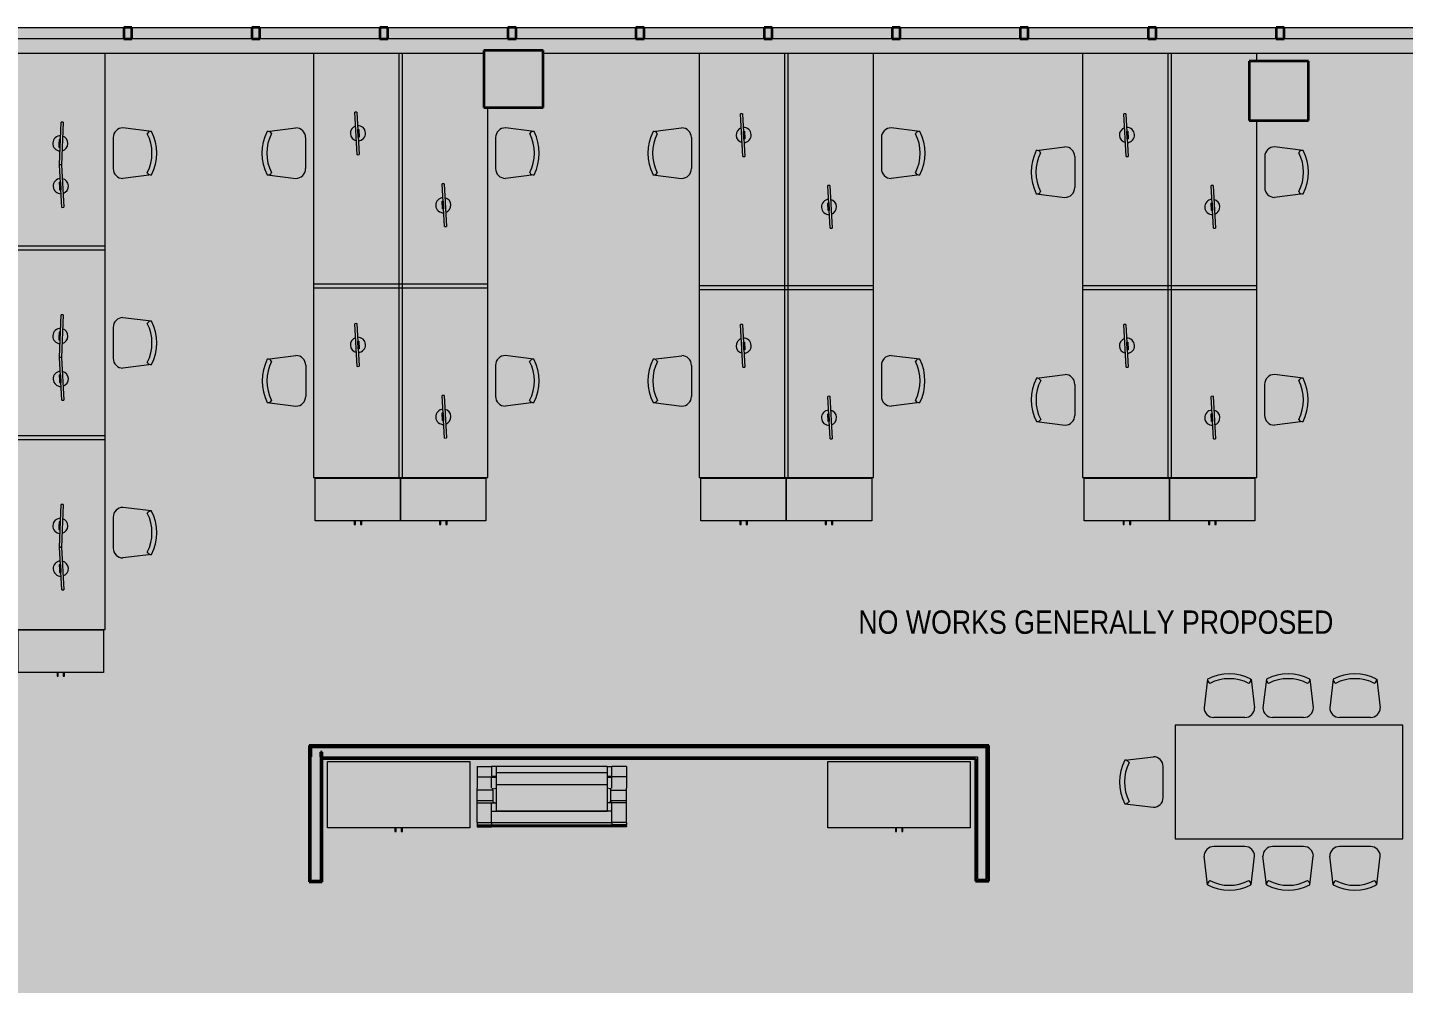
# Model space of a CAD drawing. Header units: millimetres. Extents: x 31960 to 73442, y -14102 to 21505.
# Drawn here: x 47270 to 61773, y 11394 to 21470 of the extents above; entities that cross this region are included whole.
import ezdxf

# ---------------------------------------------------------------- set-up
doc = ezdxf.new("R2010")
doc.units = ezdxf.units.MM
for name, color, linetype, lineweight in [('A-DETL-GENF', 92, 'Continuous', 9), ('A-WALL', 113, 'Continuous', 13), ('A-WALL-PATT', 111, 'Continuous', 13), ('G-ANNO-TEXT', 231, 'Continuous', 9), ('G-IMPT', 8, 'Continuous', 9), ('I-FURN', 30, 'Continuous', 9), ('I-WALL', 2, 'Continuous', 13), ('Q-CASE', 31, 'Continuous', 9), ('Q-SPCQ', 91, 'Continuous', 13), ('S-COLS', 52, 'Continuous', 13)]:
    doc.layers.add(name, color=color, linetype=linetype, lineweight=lineweight)
doc.styles.add('Arial Narrow_1', font='ARIALN.TTF', dxfattribs={"height": 245.820669})

# ---------------------------------------------------------------- blocks, each defined once
blk = doc.blocks.new('Desk - Arup Desk-682360-Level 9 207 Kent St 1_100')
at = {"layer": 'I-FURN'}
for p, q in [((2012, 850), (-457, 850)), ((2012, -88), (2012, 850)), ((159, 369), (608, 393)), ((159, 369), (160, 349)), ((609, 373), (160, 349)), ((344, 389), (424, 393)), ((345, 379), (344, 389)), ((425, 384), (345, 379)), ((424, 393), (425, 384)), ((609, 373), (608, 393)), ((-457, -88), (2012, -88))]:
    blk.add_line(p, q, dxfattribs=at)
for start, end in [(3, 183), (198, 348)]:
    blk.add_arc((383, 381), 80, start, end, dxfattribs=at)
blk = doc.blocks.new('Desk - Arup Desk-682361-Level 9 207 Kent St 1_100')
at = {"layer": 'I-FURN'}
for p, q in [((1781, 850), (-257, 850)), ((-257, 850), (-257, -88)), ((1781, -88), (1781, 850)), ((159, 369), (608, 393)), ((159, 369), (160, 349)), ((609, 373), (160, 349)), ((344, 389), (424, 393)), ((345, 379), (344, 389)), ((425, 384), (345, 379)), ((424, 393), (425, 384)), ((609, 373), (608, 393)), ((-257, -88), (1781, -88))]:
    blk.add_line(p, q, dxfattribs=at)
for start, end in [(3, 183), (198, 348)]:
    blk.add_arc((383, 381), 80, start, end, dxfattribs=at)
blk = doc.blocks.new('Desk - Arup Desk-682362-Level 9 207 Kent St 1_100')
at = {"layer": 'I-FURN'}
for p, q in [((1781, 850), (-257, 850)), ((-257, 850), (-257, -88)), ((1781, -88), (1781, 850)), ((159, 369), (608, 393)), ((159, 369), (160, 349)), ((609, 373), (160, 349)), ((344, 389), (424, 393)), ((345, 379), (344, 389)), ((425, 384), (345, 379)), ((424, 393), (425, 384)), ((609, 373), (608, 393)), ((-257, -88), (1781, -88))]:
    blk.add_line(p, q, dxfattribs=at)
for start, end in [(3, 183), (198, 348)]:
    blk.add_arc((383, 381), 80, start, end, dxfattribs=at)
blk = doc.blocks.new('Desk - Arup Desk-682363-Level 9 207 Kent St 1_100')
at = {"layer": 'I-FURN'}
for p, q in [((1981, 850), (-488, 850)), ((-488, 850), (-488, -88)), ((159, 369), (608, 393)), ((159, 369), (160, 349)), ((609, 373), (160, 349)), ((344, 389), (424, 393)), ((345, 379), (344, 389)), ((425, 384), (345, 379)), ((424, 393), (425, 384)), ((609, 373), (608, 393)), ((-488, -88), (1413, -88))]:
    blk.add_line(p, q, dxfattribs=at)
for start, end in [(3, 183), (198, 348)]:
    blk.add_arc((383, 381), 80, start, end, dxfattribs=at)
blk = doc.blocks.new('Desk - Arup Desk-682364-Level 9 207 Kent St 1_100')
at = {"layer": 'I-FURN'}
for p, q in [((2012, 850), (-475, 850)), ((2012, -88), (2012, 850)), ((159, 369), (608, 393)), ((159, 369), (160, 349)), ((609, 373), (160, 349)), ((344, 389), (424, 393)), ((345, 379), (344, 389)), ((425, 384), (345, 379)), ((424, 393), (425, 384)), ((609, 373), (608, 393)), ((-475, -88), (2012, -88))]:
    blk.add_line(p, q, dxfattribs=at)
for start, end in [(3, 183), (198, 348)]:
    blk.add_arc((383, 381), 80, start, end, dxfattribs=at)
blk = doc.blocks.new('Desk - Arup Desk-682365-Level 9 207 Kent St 1_100')
at = {"layer": 'I-FURN'}
for p, q in [((1772, 850), (-248, 850)), ((-248, 850), (-248, -88)), ((1772, -88), (1772, 850)), ((159, 369), (608, 393)), ((159, 369), (160, 349)), ((609, 373), (160, 349)), ((344, 389), (424, 393)), ((345, 379), (344, 389)), ((425, 384), (345, 379)), ((424, 393), (425, 384)), ((609, 373), (608, 393)), ((-248, -88), (1772, -88))]:
    blk.add_line(p, q, dxfattribs=at)
for start, end in [(3, 183), (198, 348)]:
    blk.add_arc((383, 381), 80, start, end, dxfattribs=at)
blk = doc.blocks.new('Desk - Arup Desk-682366-Level 9 207 Kent St 1_100')
at = {"layer": 'I-FURN'}
for p, q in [((1772, 850), (-248, 850)), ((-248, 850), (-248, -88)), ((1772, -88), (1772, 850)), ((159, 369), (608, 393)), ((159, 369), (160, 349)), ((609, 373), (160, 349)), ((344, 389), (424, 393)), ((345, 379), (344, 389)), ((425, 384), (345, 379)), ((424, 393), (425, 384)), ((609, 373), (608, 393)), ((-248, -88), (1772, -88))]:
    blk.add_line(p, q, dxfattribs=at)
for start, end in [(3, 183), (198, 348)]:
    blk.add_arc((383, 381), 80, start, end, dxfattribs=at)
blk = doc.blocks.new('Desk - Arup Desk-682367-Level 9 207 Kent St 1_100')
at = {"layer": 'I-FURN'}
for p, q in [((1999, 850), (-488, 850)), ((-488, 850), (-488, -88)), ((159, 369), (608, 393)), ((159, 369), (160, 349)), ((609, 373), (160, 349)), ((344, 389), (424, 393)), ((345, 379), (344, 389)), ((425, 384), (345, 379)), ((424, 393), (425, 384)), ((609, 373), (608, 393)), ((-488, -88), (1999, -88))]:
    blk.add_line(p, q, dxfattribs=at)
for start, end in [(3, 183), (198, 348)]:
    blk.add_arc((383, 381), 80, start, end, dxfattribs=at)
blk = doc.blocks.new('Desk - Arup Desk-682368-Level 9 207 Kent St 1_100')
at = {"layer": 'I-FURN'}
for p, q in [((2012, 850), (-475, 850)), ((2012, -88), (2012, 850)), ((159, 369), (608, 393)), ((159, 369), (160, 349)), ((609, 373), (160, 349)), ((344, 389), (424, 393)), ((345, 379), (344, 389)), ((425, 384), (345, 379)), ((424, 393), (425, 384)), ((609, 373), (608, 393)), ((-475, -88), (2012, -88))]:
    blk.add_line(p, q, dxfattribs=at)
for start, end in [(3, 183), (198, 348)]:
    blk.add_arc((383, 381), 80, start, end, dxfattribs=at)
blk = doc.blocks.new('Desk - Arup Desk-682369-Level 9 207 Kent St 1_100')
at = {"layer": 'I-FURN'}
for p, q in [((1772, 850), (-248, 850)), ((-248, 850), (-248, -88)), ((1772, -88), (1772, 850)), ((159, 369), (608, 393)), ((159, 369), (160, 349)), ((609, 373), (160, 349)), ((344, 389), (424, 393)), ((345, 379), (344, 389)), ((425, 384), (345, 379)), ((424, 393), (425, 384)), ((609, 373), (608, 393)), ((-248, -88), (1772, -88))]:
    blk.add_line(p, q, dxfattribs=at)
for start, end in [(3, 183), (198, 348)]:
    blk.add_arc((383, 381), 80, start, end, dxfattribs=at)
blk = doc.blocks.new('Desk - Arup Desk-682370-Level 9 207 Kent St 1_100')
at = {"layer": 'I-FURN'}
for p, q in [((1772, 850), (-248, 850)), ((-248, 850), (-248, -88)), ((1772, -88), (1772, 850)), ((159, 369), (608, 393)), ((159, 369), (160, 349)), ((609, 373), (160, 349)), ((344, 389), (424, 393)), ((345, 379), (344, 389)), ((425, 384), (345, 379)), ((424, 393), (425, 384)), ((609, 373), (608, 393)), ((-248, -88), (1772, -88))]:
    blk.add_line(p, q, dxfattribs=at)
for start, end in [(3, 183), (198, 348)]:
    blk.add_arc((383, 381), 80, start, end, dxfattribs=at)
blk = doc.blocks.new('Desk - Arup Desk-682371-Level 9 207 Kent St 1_100')
at = {"layer": 'I-FURN'}
for p, q in [((1999, 850), (-488, 850)), ((-488, 850), (-488, -88)), ((159, 369), (608, 393)), ((159, 369), (160, 349)), ((609, 373), (160, 349)), ((344, 389), (424, 393)), ((345, 379), (344, 389)), ((425, 384), (345, 379)), ((424, 393), (425, 384)), ((609, 373), (608, 393)), ((-488, -88), (1295, -88)), ((1920, -88), (1999, -88))]:
    blk.add_line(p, q, dxfattribs=at)
for start, end in [(3, 183), (198, 348)]:
    blk.add_arc((383, 381), 80, start, end, dxfattribs=at)
blk = doc.blocks.new('Chair-Desk - Chair-Desk-400354-Level 9 207 Kent St 1_100')
at = {"layer": 'I-FURN'}
for p, q in [((-229, 0), (-266, 302)), ((-164, 405), (163, 405)), ((229, 0), (266, 302))]:
    blk.add_line(p, q, dxfattribs=at)
for centre, radius, start, end in [((-164, 302), 103, 90, 180), ((163, 302), 103, 360, 90), ((-186, 7), 43.1, 116.8148, 189.0029), ((0, 447), 451, 242.9089, 297.0911), ((186, 7), 43.1, 350.9971, 63.1852), ((0, 447), 502, 242.9089, 297.0911)]:
    blk.add_arc(centre, radius, start, end, dxfattribs=at)
blk = doc.blocks.new('Chair-Desk - Chair-Desk-401080-Level 9 207 Kent St 1_100')
at = {"layer": 'I-FURN'}
for p, q in [((-229, 0), (-266, -302)), ((229, 0), (266, -302)), ((-164, -405), (163, -405))]:
    blk.add_line(p, q, dxfattribs=at)
for centre, radius, start, end in [((0, -447), 502, 62.9089, 117.0911), ((-186, -7), 43.1, 170.9971, 243.1852), ((0, -447), 451, 62.9089, 117.0911), ((186, -7), 43.1, 296.8148, 9.0029), ((-164, -302), 103, 180, 270), ((163, -302), 103, 270, 0)]:
    blk.add_arc(centre, radius, start, end, dxfattribs=at)
blk = doc.blocks.new('Desk - Arup Desk 2062w-682381-Level 9 207 Kent St 1_100')
at = {"layer": 'I-FURN'}
for p, q in [((1780, 850), (-288, 850)), ((-288, 850), (-288, -88)), ((159, 369), (608, 393)), ((159, 369), (160, 349)), ((609, 373), (160, 349)), ((373, 395), (343, 394)), ((343, 394), (343, 379)), ((344, 389), (424, 393)), ((345, 379), (344, 389)), ((425, 384), (345, 379)), ((422, 398), (373, 395)), ((423, 383), (422, 398)), ((424, 393), (425, 384)), ((609, 373), (608, 393)), ((610, 393), (609, 373)), ((1059, 357), (609, 373)), ((610, 393), (1059, 377)), ((825, 400), (795, 401)), ((795, 401), (795, 386)), ((875, 398), (825, 400)), ((875, 383), (875, 398)), ((1059, 357), (1059, 377)), ((-288, -88), (1780, -88))]:
    blk.add_line(p, q, dxfattribs=at)
for centre, start, end in [((383, 381), 3, 183), ((834, 385), 357.962, 177.962), ((383, 381), 198, 348), ((834, 385), 192.962, 342.962)]:
    blk.add_arc(centre, 80, start, end, dxfattribs=at)
blk = doc.blocks.new('Desk - Arup Desk 2062w-682383-Level 9 207 Kent St 1_100')
at = {"layer": 'I-FURN'}
for p, q in [((1781, 850), (-257, 850)), ((-257, 850), (-257, -88)), ((1781, -88), (1781, 850)), ((159, 369), (608, 393)), ((159, 369), (160, 349)), ((609, 373), (160, 349)), ((373, 395), (343, 394)), ((343, 394), (343, 379)), ((344, 389), (424, 393)), ((345, 379), (344, 389)), ((425, 384), (345, 379)), ((422, 398), (373, 395)), ((423, 383), (422, 398)), ((424, 393), (425, 384)), ((609, 373), (608, 393)), ((610, 393), (609, 373)), ((1059, 357), (609, 373)), ((610, 393), (1059, 377)), ((825, 400), (795, 401)), ((795, 401), (795, 386)), ((875, 398), (825, 400)), ((875, 383), (875, 398)), ((1059, 357), (1059, 377)), ((-257, -88), (1781, -88))]:
    blk.add_line(p, q, dxfattribs=at)
for centre, start, end in [((383, 381), 3, 183), ((834, 385), 357.962, 177.962), ((383, 381), 198, 348), ((834, 385), 192.962, 342.962)]:
    blk.add_arc(centre, 80, start, end, dxfattribs=at)
blk = doc.blocks.new('Desk - Arup Desk 2062w-682385-Level 9 207 Kent St 1_100')
at = {"layer": 'I-FURN'}
for p, q in [((1781, 850), (-257, 850)), ((-257, 850), (-257, -88)), ((1781, -88), (1781, 850)), ((159, 369), (608, 393)), ((159, 369), (160, 349)), ((609, 373), (160, 349)), ((373, 395), (343, 394)), ((343, 394), (343, 379)), ((344, 389), (424, 393)), ((345, 379), (344, 389)), ((425, 384), (345, 379)), ((422, 398), (373, 395)), ((423, 383), (422, 398)), ((424, 393), (425, 384)), ((609, 373), (608, 393)), ((610, 393), (609, 373)), ((1059, 357), (609, 373)), ((610, 393), (1059, 377)), ((825, 400), (795, 401)), ((795, 401), (795, 386)), ((875, 398), (825, 400)), ((875, 383), (875, 398)), ((1059, 357), (1059, 377)), ((-257, -88), (1781, -88))]:
    blk.add_line(p, q, dxfattribs=at)
for centre, start, end in [((383, 381), 3, 183), ((834, 385), 357.962, 177.962), ((383, 381), 198, 348), ((834, 385), 192.962, 342.962)]:
    blk.add_arc(centre, 80, start, end, dxfattribs=at)
blk = doc.blocks.new('B  - 500deep-400395-Level 9 207 Kent St 1_100')
at = {"layer": 'Q-CASE'}
for p, q in [((-406, -169), (-406, 281)), ((-406, 281), (494, 281)), ((494, 281), (494, -169)), ((494, -169), (-406, -169)), ((5, -169), (5, -207)), ((5, -207), (17, -207)), ((17, -207), (17, -169)), ((71, -169), (71, -207)), ((71, -207), (84, -207)), ((84, -207), (84, -169))]:
    blk.add_line(p, q, dxfattribs=at)
blk = doc.blocks.new('B  - 1500x700-400409-Level 9 207 Kent St 1_100')
at = {"layer": 'Q-CASE'}
for p, q in [((-706, -294), (-706, 406)), ((-706, 406), (794, 406)), ((794, 406), (794, -294)), ((794, -294), (-706, -294)), ((5, -294), (5, -332)), ((5, -332), (17, -332)), ((17, -332), (17, -294)), ((71, -294), (71, -332)), ((71, -332), (84, -332)), ((84, -332), (84, -294))]:
    blk.add_line(p, q, dxfattribs=at)
blk = doc.blocks.new('Table-Rectangular - 1200x2400-400393-Level 9 207 Kent St 1_100')
at = {"layer": 'I-FURN'}
for p, q in [((600, 1200), (-600, 1200)), ((-600, 1200), (-600, -1200)), ((600, -1200), (600, 1200)), ((-600, -1200), (600, -1200))]:
    blk.add_line(p, q, dxfattribs=at)
blk = doc.blocks.new('Dot_Matrix_Printer_148 - 11ZCOM01_dwg-396348-Level 9 207 Kent St 1_100')
at = {"layer": 'G-IMPT'}
for p, q in [((0, 1575), (0, 1422)), ((0, 1575), (108, 1575)), ((108, 1575), (229, 1575)), ((108, 1575), (108, 1422)), ((241, 1575), (229, 1575)), ((248, 1575), (241, 1575)), ((362, 1575), (248, 1575)), ((248, 1410), (248, 1575)), ((368, 1575), (362, 1575)), ((362, 1575), (362, 1410)), ((381, 1575), (368, 1575)), ((591, 1575), (381, 1575)), ((381, 1575), (381, 1378)), ((381, 1575), (381, 1422)), ((591, 1575), (616, 1575)), ((591, 1575), (591, 1422)), ((629, 1575), (616, 1575)), ((616, 1575), (616, 1422)), ((629, 1575), (635, 1575)), ((629, 1575), (629, 1422)), ((635, 1575), (635, 1422)), ((0, 1372), (0, 1422)), ((102, 1422), (0, 1422)), ((0, 1372), (0, 203)), ((0, 1372), (102, 1372)), ((63, 203), (63, 1372)), ((102, 1422), (114, 1422)), ((102, 1372), (102, 1422)), ((102, 1372), (114, 1372)), ((229, 1422), (114, 1422)), ((114, 1422), (114, 1372)), ((114, 1372), (470, 1372)), ((190, 203), (190, 1372)), ((235, 1410), (229, 1410)), ((235, 1403), (229, 1372)), ((248, 1410), (235, 1403)), ((248, 1410), (235, 1410)), ((362, 1410), (248, 1410)), ((362, 1410), (375, 1403)), ((362, 1410), (375, 1410)), ((375, 1410), (381, 1410)), ((375, 1403), (381, 1378)), ((390, 1422), (381, 1422)), ((470, 1422), (390, 1422)), ((591, 1422), (470, 1422)), ((591, 1422), (470, 1422)), ((470, 1422), (470, 1372)), ((470, 203), (470, 1372)), ((470, 1372), (470, 203)), ((591, 1422), (616, 1422)), ((591, 152), (591, 1422)), ((629, 1422), (616, 1422)), ((616, 152), (616, 1422)), ((635, 1422), (629, 1422)), ((629, 1422), (629, 152)), ((635, 1422), (630, 1422)), ((635, 1422), (635, 152)), ((0, 203), (0, 152)), ((0, 203), (102, 203)), ((0, 0), (0, 152)), ((0, 152), (102, 152)), ((102, 203), (114, 203)), ((102, 152), (102, 203)), ((102, 152), (114, 152)), ((108, 0), (108, 152)), ((114, 203), (470, 203)), ((114, 203), (114, 152)), ((229, 152), (114, 152)), ((235, 171), (229, 203)), ((235, 165), (229, 165)), ((248, 165), (235, 171)), ((248, 165), (235, 165)), ((248, 165), (362, 165)), ((248, 165), (248, 0)), ((362, 165), (375, 171)), ((362, 165), (375, 165)), ((362, 165), (362, 0)), ((375, 171), (381, 197)), ((375, 165), (381, 165)), ((381, 0), (381, 197)), ((390, 152), (381, 152)), ((381, 0), (381, 152)), ((470, 152), (390, 152)), ((470, 152), (470, 203)), ((591, 152), (470, 152)), ((591, 152), (470, 152)), ((591, 152), (616, 152)), ((591, 0), (591, 152)), ((629, 152), (616, 152)), ((616, 0), (616, 152)), ((635, 152), (629, 152)), ((629, 0), (629, 152)), ((635, 152), (630, 152)), ((635, 0), (635, 152)), ((0, 0), (108, 0)), ((108, 0), (229, 0)), ((241, 0), (229, 0)), ((241, 0), (248, 0)), ((362, 0), (248, 0)), ((368, 0), (362, 0)), ((381, 0), (368, 0)), ((591, 0), (381, 0)), ((591, 0), (616, 0)), ((616, 0), (629, 0)), ((629, 0), (635, 0))]:
    blk.add_line(p, q, dxfattribs=at)
blk = doc.blocks.new('Dot_Matrix_Printer_148 - Dot_Matrix_Printer_148-400437-Level 9 207 Kent St 1_100')
blk.add_blockref('Dot_Matrix_Printer_148 - 11ZCOM01_dwg-396348-Level 9 207 Kent St 1_100', (0, 0))
blk = doc.blocks.new('Walls 1 - 140902 Building Facade_sat-1083296-Level 9 207 Kent St 1_100')
at = {"layer": 'G-IMPT', "lineweight": 13}
h = blk.add_hatch(color=254, dxfattribs=at)
h.paths.add_polyline_path([(37477, -11682), (71649, -11680), (71640, 19788), (69969, 21470), (41475, 21470), (41475, 20152), (35830, 14507), (34636, 14507), (34636, 14388), (35880, 14387), (41595, 20103), (41595, 21350), (69919, 21350), (71520, 19738), (71529, -11560), (37527, -11562), (35907, -9943), (34636, -9943), (34636, -10063), (35857, -10063), (37357, -11562)], flags=0)
h.paths.add_polyline_path([(33233, -11406), (33252, -11406), (34372, -10267), (33233, -11406)], flags=0)
h = blk.add_hatch(color=254, dxfattribs=at)
h.paths.add_polyline_path([(71520, -955), (71526, -955), (71520, 19738), (69919, 21350), (41595, 21350), (41595, 20103), (35880, 14387), (34763, 14387), (34763, 14233), (35943, 14233), (41748, 20039), (41748, 21198), (43979, 21198), (43979, 21228), (44614, 21228), (44614, 21195), (52081, 21195), (52081, 21228), (52706, 21228), (52706, 21195), (66927, 21195), (66927, 21228), (67552, 21228), (67552, 21195), (69854, 21195), (71365, 19675), (71367, 14348), (71520, 14348), (71520, 14334), (71367, 14334), (71368, 10352), (71520, 10352), (71520, 10252), (71368, 10252), (71368, 9252), (71377, 9252), (71377, 8652), (71368, 8652), (71370, 1148), (71377, 1148), (71377, 548), (71371, 548), (71371, -452), (71520, -452), (71520, -552), (71371, -552), (71371, -955), (71520, -955)], flags=0)
h.paths.add_polyline_path([(34663, 14233), (34663, 14388), (34636, 14387), (34636, 14233), (34663, 14233)], flags=0)
at = {"layer": 'A-WALL', "color": 67, "lineweight": 35}
for p, q in [((48370, 21470), (48285, 21470)), ((48285, 21470), (48285, 21350)), ((48370, 21350), (48370, 21470)), ((49720, 21470), (49635, 21470)), ((49635, 21470), (49635, 21350)), ((49720, 21350), (49720, 21470)), ((51069, 21470), (50984, 21470)), ((50984, 21470), (50984, 21350)), ((51069, 21350), (51069, 21470)), ((52419, 21470), (52334, 21470)), ((52334, 21470), (52334, 21350)), ((52419, 21350), (52419, 21470)), ((53768, 21470), (53683, 21470)), ((53683, 21470), (53683, 21350)), ((53768, 21350), (53768, 21470)), ((55118, 21470), (55033, 21470)), ((55033, 21470), (55033, 21350)), ((55118, 21350), (55118, 21470)), ((56468, 21470), (56383, 21470)), ((56383, 21470), (56383, 21350)), ((56468, 21350), (56468, 21470)), ((57817, 21470), (57732, 21470)), ((57732, 21470), (57732, 21350)), ((57817, 21350), (57817, 21470)), ((59167, 21470), (59082, 21470)), ((59082, 21470), (59082, 21350)), ((59167, 21350), (59167, 21470)), ((60516, 21470), (60431, 21470)), ((60431, 21470), (60431, 21350)), ((60516, 21350), (60516, 21470)), ((48285, 21350), (48370, 21350)), ((49635, 21350), (49720, 21350)), ((50984, 21350), (51069, 21350)), ((52334, 21350), (52419, 21350)), ((53683, 21350), (53768, 21350)), ((55033, 21350), (55118, 21350)), ((56383, 21350), (56468, 21350)), ((57732, 21350), (57817, 21350)), ((59082, 21350), (59167, 21350)), ((60431, 21350), (60516, 21350))]:
    blk.add_line(p, q, dxfattribs=at)
at = {"layer": 'G-IMPT', "color": 47, "lineweight": 13}
for p, q in [((41475, 21470), (69969, 21470)), ((69919, 21350), (41595, 21350)), ((52081, 21195), (44614, 21195)), ((66927, 21195), (52706, 21195))]:
    blk.add_line(p, q, dxfattribs=at)
blk = doc.blocks.new('Walls 1 - Walls 1-1083272-Level 9 207 Kent St 1_100')
blk.add_blockref('Walls 1 - 140902 Building Facade_sat-1083296-Level 9 207 Kent St 1_100', (0, 0))

msp = doc.modelspace()

# ---------------------------------------------------------------- hatches: boundary and pattern name
at = {"layer": 'A-DETL-GENF'}
h = msp.add_hatch(color=9, dxfattribs=at)
h.paths.add_polyline_path([(65636.1, -3229.3), (66311.9, -3229.3), (66311.9, -3222.1), (68340.9, -3222.1), (68340.9, -552.2), (65267.9, -552.2), (65267.9, -3222.1), (65411.9, -3222.1), (65411.9, -3229.3)], flags=0)
h.paths.add_polyline_path([(71102.9, -3229.3), (71102.9, -3222.1), (71371.6, -3222.1), (71371.5, -2765.9), (71526.5, -2765.9), (71525.9, -954.7), (71370.9, -954.7), (71370.8, -552.2), (68440.9, -552.2), (68440.9, -3222.1), (70202.9, -3222.1), (70202.9, -3229.3), (70634.9, -3229.3)], flags=0)
h.paths.add_polyline_path([(60132.2, -742.5), (60132.2, -743.1), (60167.2, -742.5)], flags=0)
h.paths.add_polyline_path([(53562.4, -743.1), (60132.2, -742.5), (60132.2, -542.5), (60617.9, -542.5), (60617.9, -304.9), (60817.9, -304.9), (60817.9, -542.5), (61142.2, -542.5), (61142.2, 1075.1), (60817.9, 1075.1), (60817.9, 895.1), (60617.9, 895.1), (60617.9, 1075.1), (58392.3, 1075.1), (58392.3, 875.1), (58192.3, 875.1), (58192.3, 55.1), (58392.3, 55.1), (58392.3, -742.8), (53327.2, -743), (53327.2, -543), (53362.4, -543), (53362.4, 1658.2), (53262.4, 1658.2), (53262.4, 1858.2), (53362.4, 1858.2), (53362.4, 5873.8), (50487.9, 5873.8), (50487.9, 5060.5), (51912, 5060.5), (51912, 4960.5), (50487.9, 4960.5), (50487.9, 4197.2), (51912, 4197.2), (51912, 4097.2), (50487.9, 4097.2), (50487.9, 3458.2), (51987.9, 3458.2), (51987.9, 3258.2), (51237.9, 3258.2), (51237.9, 2358.2), (52287.3, 2357.5), (52287.3, 1858.2), (52442.4, 1858.2), (52442.4, 1658.2), (52287.3, 1658.2), (52287.3, -543), (52507.2, -543.1), (52507.2, -743), (53494.6, -743.1)], flags=0)
h.paths.add_polyline_path([(62534.3, -645.4), (62692.2, -645.4), (62692.2, -365.4), (62792.2, -365.4), (62792.2, 10821.4), (62692.2, 10821.4), (62692.2, 11041.4), (61342.2, 11041.4), (61342.2, -645.4), (62432, -645.4)], flags=0)
h.paths.add_polyline_path([(71365.1, -452.2), (71370.8, -452.2), (71370.5, 548.2), (70377, 548.2), (70377, 1148.2), (71370.4, 1148.2), (71368.2, 8652), (70377, 8652), (70377, 9252), (71368.1, 9252), (71367.8, 10251.7), (69232.9, 10251.7), (69232.9, 10351.7), (71367.8, 10351.7), (71366.6, 14333.8), (65255.7, 14333.8), (65255.7, 12033.8), (65241.7, 12033.8), (65241.7, 14347.8), (71366.6, 14347.8), (71365.1, 19674.6), (69854.2, 21195.2), (67551.6, 21195.2), (67551.6, 20628.2), (66926.6, 20628.2), (66926.6, 21195.2), (52706.2, 21195.2), (52706.2, 20628.2), (52081.2, 20628.2), (52081.2, 21195.2), (44614.1, 21195.2), (44614.1, 11320.3), (45245.6, 11320.3), (45245.6, 11141.4), (47492.2, 11141.4), (47492.2, 11161.4), (50942.9, 11161.4), (50942.9, 11141.4), (51754.9, 11141.4), (51754.9, 11161.4), (52532.9, 11161.4), (52532.9, 10941.4), (52072.9, 10941.4), (52072.9, 8623.2), (52027.9, 8623.2), (52027.9, 8494.6), (50487.9, 8494.6), (50487.9, 7705.8), (51916.7, 7705.8), (51916.7, 7605.8), (50487.9, 7605.8), (50487.9, 6787.2), (51911.8, 6787.2), (51911.8, 6687.2), (50487.9, 6687.2), (50487.9, 6073.8), (53362.4, 6073.8), (53362.4, 8494.6), (52847.9, 8494.6), (52847.9, 8694.6), (53362.4, 8694.6), (53362.4, 10941.4), (53352.9, 10941.4), (53352.9, 11161.4), (55871.7, 11161.4), (55871.7, 11141.4), (56691.7, 11141.4), (56691.7, 11161.4), (62792.2, 11161.4), (62792.2, 11130.7), (65241.7, 11130.7), (65241.7, 11133.8), (65255.7, 11133.8), (65255.7, 11130.7), (65267.9, 11130.7), (65267.9, 10351.7), (67432.9, 10351.7), (67432.9, 10251.7), (65267.9, 10251.7), (65267.9, 1247.8), (65341.7, 1247.8), (65341.7, -452.2), (70634.9, -452.2)], flags=0)
h.paths.add_polyline_path([(65341.7, 3032.8), (65341.7, 3047.8), (66241.7, 3047.8), (66241.7, 3032.8)], flags=0)
h.paths.add_polyline_path([(49427.2, 3102.5), (49427.2, 5102.5), (47827.2, 5102.5), (47827.2, 4672.5), (47516.9, 4672.5), (47516.9, 3562.5), (47827.2, 3562.5), (47827.2, 3102.5), (48579.5, 3102.5)], flags=0)
h.paths.add_polyline_path([(47827.2, 5752.5), (49427.2, 5752.5), (49427.2, 7752.5), (47827.2, 7752.5), (47827.2, 7322.5), (47516.9, 7322.5), (47516.9, 6212.5), (47827.2, 6212.5)], flags=0)
h.paths.add_polyline_path([(47827.2, 8418.2), (49427.2, 8418.2), (49427.2, 10418.2), (47827.2, 10418.2), (47827.2, 9988.2), (47516.9, 9988.2), (47516.9, 8848.2), (47527.2, 8848.2), (47527.2, 8878.2), (47827.2, 8878.2), (47827.2, 8848.2)], flags=0)
h.paths.add_polyline_path([(50257.3, 12464.1), (50237.3, 12464.1), (50237.3, 13904.1), (57402.3, 13904.1), (57402.3, 12473.1), (57262.3, 12473.1), (57262.3, 13764.1), (50377.3, 13764.1), (50377.3, 12464.1), (50357.3, 12464.1)], flags=0)
h.paths.add_polyline_path([(70725.5, 16753.8), (70725.5, 17378.8), (71350.5, 17378.8), (71350.5, 16753.8)], flags=0)
h.paths.add_polyline_path([(60147.9, 20491), (60147.9, 21116), (60772.9, 21116), (60772.9, 20491), (60227, 20491)], flags=0)
at = {"layer": 'A-WALL-PATT', "lineweight": 9}
for color, points in [(256, [(57382.3, 13884.1), (57382.3, 13904.1), (50237.3, 13904.1), (50237.3, 13884.1), (57282.3, 13884.1)]), (256, [(50237.3, 12464.1), (50257.3, 12464.1), (50257.3, 13884.1), (50237.3, 13884.1), (50237.3, 13731.5)]), (9, [(50357.3, 13784.1), (57282.3, 13784.1), (57282.3, 13884.1), (50257.3, 13884.1), (50257.3, 13784.1)]), (9, [(50357.3, 12484.1), (50357.3, 13784.1), (50257.3, 13784.1), (50257.3, 12484.1)]), (256, [(50357.3, 12484.1), (50377.3, 12484.1), (50377.3, 13784.1), (50357.3, 13784.1), (50357.3, 13731.5)]), (256, [(50377.3, 13764.1), (57282.3, 13764.1), (57282.3, 13784.1), (50377.3, 13784.1)]), (9, [(57382.3, 12493.1), (57382.3, 13884.1), (57282.3, 13884.1), (57282.3, 12493.1)]), (256, [(57402.3, 12473.1), (57402.3, 13904.1), (57382.3, 13904.1), (57382.3, 12473.1)]), (256, [(57262.3, 12473.1), (57282.3, 12473.1), (57282.3, 13764.1), (57262.3, 13764.1), (57262.3, 12493.1)]), (256, [(50377.3, 12464.1), (50377.3, 12484.1), (50257.3, 12484.1), (50257.3, 12464.1), (50357.3, 12464.1)]), (256, [(57282.3, 12473.1), (57382.3, 12473.1), (57382.3, 12493.1), (57282.3, 12493.1)])]:
    msp.add_hatch(color=color, dxfattribs=at).paths.add_polyline_path(points, flags=0)
at = {"layer": 'S-COLS'}
for points in [[(52706.2, 20628.2), (52706.2, 21228.2), (52081.2, 21228.2), (52081.2, 20628.2), (52122, 20628.2)], [(60147.9, 20491), (60772.9, 20491), (60772.9, 21116), (60147.9, 21116), (60147.9, 20508.1)]]:
    msp.add_hatch(color=254, dxfattribs=at).paths.add_polyline_path(points, flags=0)

# ---------------------------------------------------------------- linework, layer by layer
at = {"layer": 'A-WALL', "color": 127, "lineweight": 9}
for p, q in [((50257.3, 13784.1), (50257.3, 12484.1)), ((50357.3, 12484.1), (50357.3, 13784.1)), ((50377.3, 13784.1), (57282.3, 13784.1)), ((57282.3, 13784.1), (57282.3, 12493.1)), ((50257.3, 12484.1), (50357.3, 12484.1)), ((57282.3, 12493.1), (57382.3, 12493.1))]:
    msp.add_line(p, q, dxfattribs=at)
at = {"layer": 'I-WALL', "lineweight": 35}
for p, q in [((57402.3, 13904.1), (50237.3, 13904.1)), ((50237.3, 13904.1), (50237.3, 12464.1)), ((50377.3, 13834.1), (50357.3, 13834.1)), ((50357.3, 13834.1), (50357.3, 13784.1)), ((50377.3, 13784.1), (50377.3, 13834.1)), ((57402.3, 12473.1), (57402.3, 13904.1)), ((50377.3, 12464.1), (50377.3, 13764.1)), ((50377.3, 13764.1), (57262.3, 13764.1)), ((57262.3, 13764.1), (57262.3, 12473.1)), ((57262.3, 12473.1), (57402.3, 12473.1)), ((50237.3, 12464.1), (50377.3, 12464.1))]:
    msp.add_line(p, q, dxfattribs=at)
at = {"layer": 'I-WALL', "color": 67, "lineweight": 35}
for p, q in [((57382.3, 13884.1), (50257.3, 13884.1)), ((50257.3, 13884.1), (50257.3, 13784.1)), ((50357.3, 13784.1), (50377.3, 13784.1)), ((57382.3, 12493.1), (57382.3, 13884.1))]:
    msp.add_line(p, q, dxfattribs=at)
at = {"layer": 'S-COLS', "color": 67, "lineweight": 35}
for p, q in [((52706.2, 21228.2), (52081.2, 21228.2)), ((52081.2, 21228.2), (52081.2, 20628.2)), ((52706.2, 20628.2), (52706.2, 21228.2)), ((60772.9, 21116), (60147.9, 21116)), ((60147.9, 21116), (60147.9, 20491)), ((60772.9, 20491), (60772.9, 21116)), ((52081.2, 20628.2), (52706.2, 20628.2)), ((60147.9, 20491), (60772.9, 20491))]:
    msp.add_line(p, q, dxfattribs=at)

# ---------------------------------------------------------------- block references
at = {"layer": 'A-WALL', "color": 47}
msp.add_blockref('Walls 1 - Walls 1-1083272-Level 9 207 Kent St 1_100', (0, 0), dxfattribs=at)
at = {"layer": 'I-FURN'}
for name, p, rotation in [('Desk - Arup Desk 2062w-682381-Level 9 207 Kent St 1_100', (48001.7, 19415.2), 89.99999999999935), ('Desk - Arup Desk-682360-Level 9 207 Kent St 1_100', (50371.9, 20738.7), 269.9999999999997), ('Desk - Arup Desk-682363-Level 9 207 Kent St 1_100', (52033.9, 19214.7), 90.00000000000007), ('Desk - Arup Desk-682364-Level 9 207 Kent St 1_100', (54437.1, 20720.1), 269.9999999999997), ('Desk - Arup Desk-682367-Level 9 207 Kent St 1_100', (56099.2, 19196.1), 90.00000000000007), ('Desk - Arup Desk-682368-Level 9 207 Kent St 1_100', (58476.9, 20720.1), 269.9999999999997), ('Desk - Arup Desk-682371-Level 9 207 Kent St 1_100', (60138.9, 19196.1), 90.00000000000007), ('Chair-Desk - Chair-Desk-401080-Level 9 207 Kent St 1_100', (48578.3, 20145.7), 270), ('Chair-Desk - Chair-Desk-400354-Level 9 207 Kent St 1_100', (49796.5, 20146.1), 270), ('Chair-Desk - Chair-Desk-401080-Level 9 207 Kent St 1_100', (52609.3, 20146.1), 270), ('Chair-Desk - Chair-Desk-400354-Level 9 207 Kent St 1_100', (53862.8, 20145.7), 270), ('Chair-Desk - Chair-Desk-401080-Level 9 207 Kent St 1_100', (56675.6, 20145.7), 270), ('Chair-Desk - Chair-Desk-400354-Level 9 207 Kent St 1_100', (57902.6, 19945.7), 270), ('Chair-Desk - Chair-Desk-401080-Level 9 207 Kent St 1_100', (60715.4, 19945.7), 270), ('Desk - Arup Desk 2062w-682383-Level 9 207 Kent St 1_100', (48001.7, 17384.1), 89.99999999999935), ('Desk - Arup Desk-682361-Level 9 207 Kent St 1_100', (50371.9, 18507.9), 269.9999999999997), ('Desk - Arup Desk-682362-Level 9 207 Kent St 1_100', (52033.9, 16983.9), 90.00000000000007), ('Desk - Arup Desk-682365-Level 9 207 Kent St 1_100', (54437.1, 18498.6), 269.9999999999997), ('Desk - Arup Desk-682366-Level 9 207 Kent St 1_100', (56099.1, 16974.6), 90.00000000000007), ('Desk - Arup Desk-682369-Level 9 207 Kent St 1_100', (58476.9, 18498.6), 269.9999999999997), ('Desk - Arup Desk-682370-Level 9 207 Kent St 1_100', (60138.9, 16974.6), 90.00000000000007), ('Chair-Desk - Chair-Desk-401080-Level 9 207 Kent St 1_100', (48578.3, 18145.7), 270), ('Chair-Desk - Chair-Desk-400354-Level 9 207 Kent St 1_100', (49797.6, 17745.7), 270), ('Chair-Desk - Chair-Desk-401080-Level 9 207 Kent St 1_100', (52608.2, 17745.7), 270), ('Chair-Desk - Chair-Desk-400354-Level 9 207 Kent St 1_100', (53863.9, 17745.4), 270), ('Chair-Desk - Chair-Desk-401080-Level 9 207 Kent St 1_100', (56674.5, 17745.4), 270), ('Chair-Desk - Chair-Desk-400354-Level 9 207 Kent St 1_100', (57903.7, 17545.4), 270), ('Chair-Desk - Chair-Desk-401080-Level 9 207 Kent St 1_100', (60714.3, 17545.4), 270), ('Desk - Arup Desk 2062w-682385-Level 9 207 Kent St 1_100', (48001.7, 15384), 89.99999999999935), ('Chair-Desk - Chair-Desk-401080-Level 9 207 Kent St 1_100', (48578.3, 16145.7), 270), ('Chair-Desk - Chair-Desk-400354-Level 9 207 Kent St 1_100', (59937, 14603), 180), ('Chair-Desk - Chair-Desk-400354-Level 9 207 Kent St 1_100', (60556.6, 14603), 180), ('Chair-Desk - Chair-Desk-400354-Level 9 207 Kent St 1_100', (61261.4, 14603), 180), ('Table-Rectangular - 1200x2400-400393-Level 9 207 Kent St 1_100', (60564.8, 13518.2), 89.99999999999974), ('Chair-Desk - Chair-Desk-401080-Level 9 207 Kent St 1_100', (58835.1, 13518.2), 89.9999999999998), ('Chair-Desk - Chair-Desk-401080-Level 9 207 Kent St 1_100', (59937, 12433.3), 180), ('Chair-Desk - Chair-Desk-401080-Level 9 207 Kent St 1_100', (60556.6, 12433.3), 180), ('Chair-Desk - Chair-Desk-401080-Level 9 207 Kent St 1_100', (61261.4, 12433.3), 180)]:
    msp.add_blockref(name, p, dxfattribs=dict(at, rotation=rotation))
at = {"layer": 'Q-CASE'}
for name, p in [('B  - 500deep-400395-Level 9 207 Kent St 1_100', (50708.5, 16440.1)), ('B  - 500deep-400395-Level 9 207 Kent St 1_100', (51608.5, 16440.1)), ('B  - 500deep-400395-Level 9 207 Kent St 1_100', (54773.7, 16440.1)), ('B  - 500deep-400395-Level 9 207 Kent St 1_100', (55673.7, 16440.1)), ('B  - 500deep-400395-Level 9 207 Kent St 1_100', (58813.5, 16440.1)), ('B  - 500deep-400395-Level 9 207 Kent St 1_100', (59713.5, 16440.1)), ('B  - 500deep-400395-Level 9 207 Kent St 1_100', (47576.3, 14840.1)), ('B  - 1500x700-400409-Level 9 207 Kent St 1_100', (51137.9, 13328.2)), ('B  - 1500x700-400409-Level 9 207 Kent St 1_100', (56412.9, 13328.2))]:
    msp.add_blockref(name, p, dxfattribs=at)
at = {"layer": 'Q-SPCQ', "lineweight": 9, "rotation": 269.9999999999997}
msp.add_blockref('Dot_Matrix_Printer_148 - Dot_Matrix_Printer_148-400437-Level 9 207 Kent St 1_100', (52008.4, 13681), dxfattribs=at)

# ---------------------------------------------------------------- texts
at = {"layer": 'G-ANNO-TEXT', "color": 7, "insert": (56027.3, 15325.8), "char_height": 245.821, "width": 5982, "attachment_point": 1, "line_spacing_factor": 0.968573, "style": 'Arial Narrow_1'}
msp.add_mtext('NO WORKS GENERALLY PROPOSED', dxfattribs=at)

doc.saveas('drawing.dxf')
